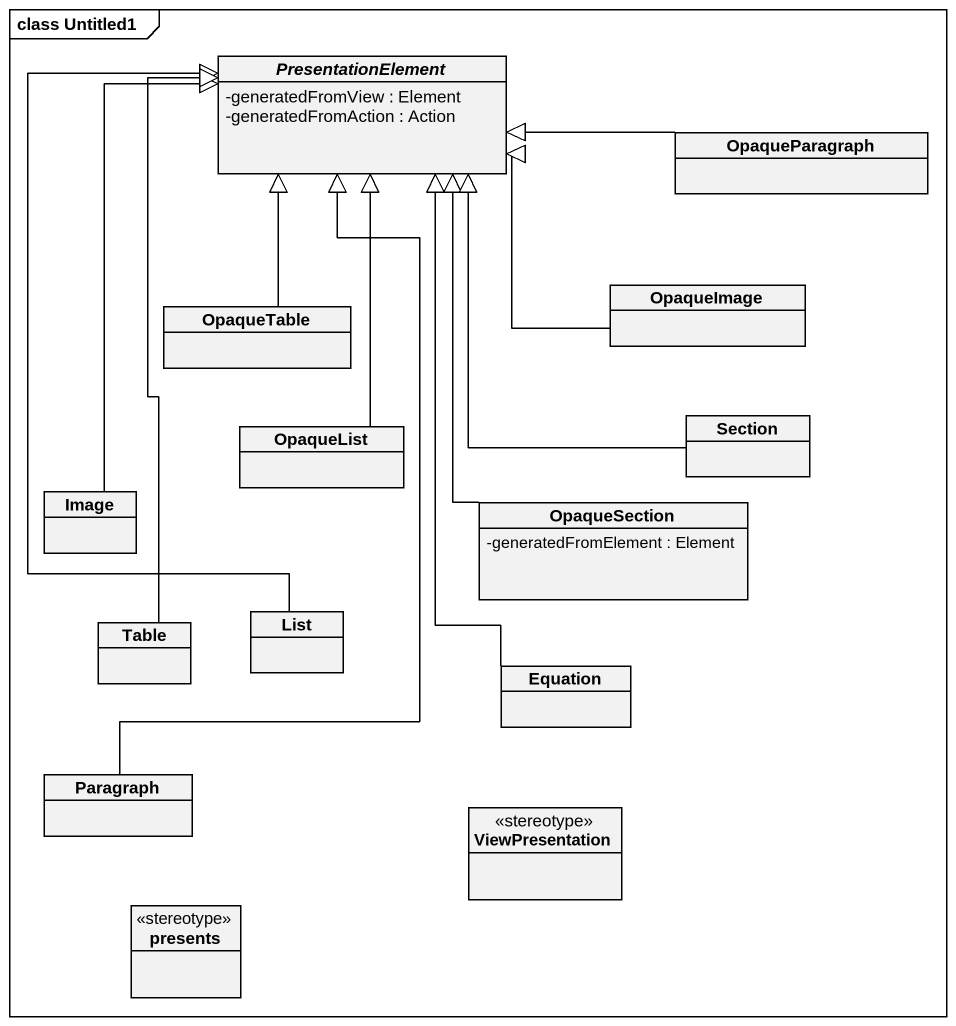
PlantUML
@startuml
mainframe class Untitled1
hide circle
hide empty members
skinparam classAttributeIconSize 0
abstract class PresentationElement {
  -generatedFromView : Element
  -generatedFromAction : Action
}
class OpaqueParagraph
class OpaqueTable
class OpaqueImage
class OpaqueList
class Section
class Image
class OpaqueSection {
  -generatedFromElement : Element
}
class List
class Table
class Equation
class Paragraph
class ViewPresentation <<stereotype>>
class presents <<stereotype>>
OpaqueParagraph -left-|> PresentationElement
OpaqueTable -up-|> PresentationElement
OpaqueImage -left-|> PresentationElement
OpaqueList -up-|> PresentationElement
Section -up-|> PresentationElement
Image -up-|> PresentationElement
OpaqueSection -up-|> PresentationElement
List -up-|> PresentationElement
Table -up-|> PresentationElement
Equation -up-|> PresentationElement
Paragraph -up-|> PresentationElement
@enduml
